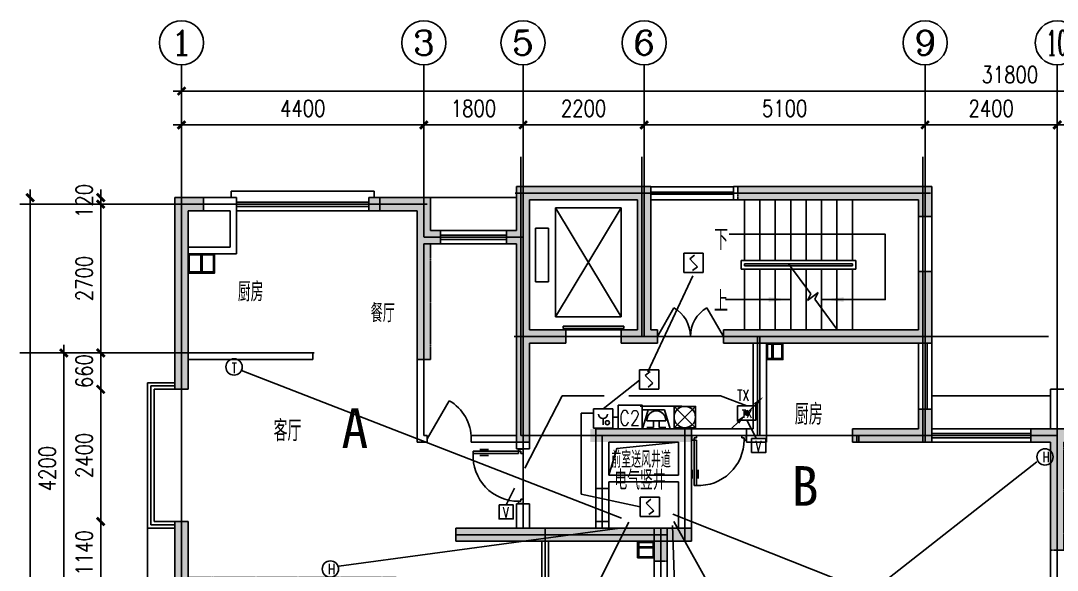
# Model space of a CAD drawing. Extents: x -170759 to 304867, y -311201 to 112352.
# Drawn here: x 200790 to 219610, y -61146 to -51168 of the extents above; entities that cross this region are included whole.
import ezdxf
from ezdxf.enums import TextEntityAlignment as Align

# ---------------------------------------------------------------- set-up
doc = ezdxf.new("R2010")
doc.units = 0
for name, pattern in [('ACAD_ISO04W100', [30.5, 24, -3, 0.5, -3]), ('DASH', [0.35, 0.25, -0.1]), ('DOTE', [2.42, 2, -0.2, 0.02, -0.2])]:
    doc.linetypes.add(name, pattern=pattern)
doc.layers.get('0').update_dxf_attribs({"linetype": 'CONTINUOUS'})
doc.layers.get('DEFPOINTS').update_dxf_attribs({"linetype": 'CONTINUOUS'})
for name, color, linetype in [('AXIS', 3, 'CONTINUOUS'), ('AXIS_TEXT', 7, 'CONTINUOUS'), ('BLOCK', 2, 'CONTINUOUS'), ('DOOR', 2, 'CONTINUOUS'), ('DOTE', 251, 'CONTINUOUS'), ('EQUIP', 3, 'CONTINUOUS'), ('LWIRE', 4, 'CONTINUOUS'), ('PUB_DIM1', 3, 'CONTINUOUS'), ('STAIR', 2, 'CONTINUOUS'), ('TC', 253, 'CONTINUOUS'), ('TEX', 7, 'CONTINUOUS'), ('TEXT', 6, 'CONTINUOUS'), ('WALL', 7, 'CONTINUOUS'), ('WINDOW', 151, 'CONTINUOUS'), ('WINDOW_TEXT', 7, 'CONTINUOUS'), ('WZ', 3, 'CONTINUOUS'), ('ZXX', 2, 'ACAD_ISO04W100'), ('导线', 1, 'CONTINUOUS'), ('标注', 7, 'CONTINUOUS'), ('消防', 1, 'CONTINUOUS')]:
    doc.layers.add(name, color=color, linetype=linetype)
doc.styles.add('-黑体', font='SIMHEI.TTF', dxfattribs={"width": 0.8})
doc.styles.add('COMPLEX', font='COMPLEX')
doc.styles.add('DIM_FONT', font='SIMPLEX.shx', dxfattribs={"width": 0.8})
doc.styles.add('HZFS', font='txt.shx', dxfattribs={"width": 0.8, "bigfont": 'msi_fsx.shx'})
doc.styles.add('HZS', font='txt', dxfattribs={"width": 0.7, "bigfont": 'HZS'})
doc.styles.add('HZTXT', font='txt.shx', dxfattribs={"width": 0.8, "bigfont": 'hztxt.shx'})
doc.styles.add('HZXXX', font='romans', dxfattribs={"width": 0.7, "bigfont": 'hzs'})
doc.styles.add('SIMPLEX', font='SIMPLEX.SHX')
doc.styles.add('XC93', font='hzst-e.shx', dxfattribs={"width": 0.75, "bigfont": 'xc93.shx'})
doc.dimstyles.new('AXIS', dxfattribs={"dimtxt": 300, "dimasz": 1, "dimexe": 250, "dimexo": 300, "dimgap": 150, "dimtad": 1, "dimdec": 0, "dimdsep": 46, "dimtxsty": 'DIM_FONT', "dimblk": '_DIMX', "dimblk1": '_DIMX', "dimblk2": '_DIMX', "dimcen": 2.5, "dimse1": 1, "dimse2": 1, "dimclrd": 3, "dimclre": 3, "dimclrt": 7, "dimadec": 0, "dimazin": 0, "dimtfac": 1, "dimtdec": 0, "dimtix": 1, "dimtmove": 2, "dimatfit": 3, "dimldrblk": '_DIMX', "dimfxl": 0, "dimtolj": 1, "dimtzin": 0, "dimarcsym": 0})

# ---------------------------------------------------------------- blocks, each defined once
blk = doc.blocks.new('_ARROW')
blk.add_solid([(0, 0), (-1, 0.1), (-1, -0.1)])
blk = doc.blocks.new('_DIMX')
blk.add_line((-150, 0), (150, 0))
at = {"const_width": 50}
blk.add_lwpolyline([(-70, -70), (70, 70)], dxfattribs=at)
blk = doc.blocks.new('*D298')
at = {"layer": 'AXIS', "color": 3, "lineweight": -2}
blk.add_line((200961, -54381), (200961, -69019), dxfattribs=at)
at = {"layer": 'DEFPOINTS', "color": 0}
for p in [(202692, -54380), (200961, -69020), (202676, -69020)]:
    blk.add_point(p, dxfattribs=at)
at = {"layer": 'AXIS', "color": 3, "lineweight": -2}
for p, rotation in [((200961, -54380), 90), ((200961, -69020), 270)]:
    blk.add_blockref('_DIMX', p, dxfattribs=dict(at, rotation=rotation))
at = {"layer": 'AXIS', "color": 7, "insert": (200606, -62493), "char_height": 300, "attachment_point": 5, "rotation": 90, "style": 'DIM_FONT'}
blk.add_mtext('\\A1;14640', dxfattribs=at)
blk = doc.blocks.new('*D299')
at = {"layer": 'AXIS', "color": 3, "lineweight": -2}
blk.add_line((202242, -57199), (202242, -54501), dxfattribs=at)
at = {"layer": 'DEFPOINTS', "color": 0}
for p in [(202242, -54500), (203138, -54500), (203138, -57200)]:
    blk.add_point(p, dxfattribs=at)
at = {"layer": 'AXIS', "color": 3, "lineweight": -2}
for p, rotation in [((202242, -54500), 90), ((202242, -57200), 270)]:
    blk.add_blockref('_DIMX', p, dxfattribs=dict(at, rotation=rotation))
at = {"layer": 'AXIS', "color": 7, "insert": (201942, -55850), "char_height": 300, "attachment_point": 5, "rotation": 90, "style": 'DIM_FONT'}
blk.add_mtext('\\A1;2700', dxfattribs=at)
blk = doc.blocks.new('*D276')
at = {"layer": 'AXIS', "color": 3, "lineweight": -2}
blk.add_line((202242, -60259), (202242, -57861), dxfattribs=at)
at = {"layer": 'DEFPOINTS', "color": 0}
for p in [(202242, -57860), (203590, -57860), (203590, -60260)]:
    blk.add_point(p, dxfattribs=at)
at = {"layer": 'AXIS', "color": 3, "lineweight": -2}
for p, rotation in [((202242, -57860), 90), ((202242, -60260), 270)]:
    blk.add_blockref('_DIMX', p, dxfattribs=dict(at, rotation=rotation))
at = {"layer": 'AXIS', "color": 7, "insert": (201942, -59060), "char_height": 300, "attachment_point": 5, "rotation": 90, "style": 'DIM_FONT'}
blk.add_mtext('\\A1;2400', dxfattribs=at)
blk = doc.blocks.new('*D277')
at = {"layer": 'AXIS', "color": 3, "lineweight": -2}
blk.add_line((201572, -57201), (201572, -61399), dxfattribs=at)
at = {"layer": 'DEFPOINTS', "color": 0}
for p in [(203438, -57200), (201572, -61400), (203438, -61400)]:
    blk.add_point(p, dxfattribs=at)
at = {"layer": 'AXIS', "color": 3, "lineweight": -2}
for p, rotation in [((201572, -57200), 90), ((201572, -61400), 270)]:
    blk.add_blockref('_DIMX', p, dxfattribs=dict(at, rotation=rotation))
at = {"layer": 'AXIS', "color": 7, "insert": (201272, -59300), "char_height": 300, "attachment_point": 5, "rotation": 90, "style": 'DIM_FONT'}
blk.add_mtext('\\A1;4200', dxfattribs=at)
blk = doc.blocks.new('*D278')
at = {"layer": 'AXIS', "color": 3, "lineweight": -2}
blk.add_line((202242, -61399), (202242, -60261), dxfattribs=at)
at = {"layer": 'DEFPOINTS', "color": 0}
for p in [(202242, -60260), (203590, -60260), (202942, -61400)]:
    blk.add_point(p, dxfattribs=at)
at = {"layer": 'AXIS', "color": 3, "lineweight": -2}
for p, rotation in [((202242, -60260), 90), ((202242, -61400), 270)]:
    blk.add_blockref('_DIMX', p, dxfattribs=dict(at, rotation=rotation))
at = {"layer": 'AXIS', "color": 7, "insert": (201942, -60830), "char_height": 300, "attachment_point": 5, "rotation": 90, "style": 'DIM_FONT'}
blk.add_mtext('\\A1;1140', dxfattribs=at)
blk = doc.blocks.new('*D279')
at = {"layer": 'AXIS', "color": 3, "lineweight": -2}
for p, q in [((202242, -57199), (202242, -57198)), ((202242, -57860), (202242, -57200)), ((202242, -57861), (202242, -57862))]:
    blk.add_line(p, q, dxfattribs=at)
at = {"layer": 'DEFPOINTS', "color": 0}
for p in [(202242, -57200), (203138, -57200), (203590, -57860)]:
    blk.add_point(p, dxfattribs=at)
at = {"layer": 'AXIS', "color": 3, "lineweight": -2}
for p, rotation in [((202242, -57200), 270), ((202242, -57860), 90)]:
    blk.add_blockref('_DIMX', p, dxfattribs=dict(at, rotation=rotation))
at = {"layer": 'AXIS', "color": 7, "insert": (201942, -57530), "char_height": 300, "attachment_point": 5, "rotation": 90, "style": 'DIM_FONT'}
blk.add_mtext('\\A1;660', dxfattribs=at)
blk = doc.blocks.new('_WRLD20')
for p, q in [((0.104, 0.104), (0.104, 0.104)), ((-0.585, -0.585), (-1.169, -1.169)), ((-0.104, -0.104), (-0.104, -0.104))]:
    blk.add_line(p, q)
at = {"const_width": 0.208}
blk.add_lwpolyline([(-0.104, 0, 1), (0.104, 0, 1)], format="xyb", close=True, dxfattribs=at)
blk.add_solid([(-0.778, -0.566), (-0.566, -0.778), (-0.106, -0.106)])
at = {"width": 0.8, "flags": 9}
blk.add_attdef('A', (0, 0), '', height=0.00002, dxfattribs=at)
blk = doc.blocks.new('M_A23MCU')
for p, q in [((-0.489, 0.782), (-0.489, 0.624)), ((-0.454, 0.081), (-0.454, 0.905)), ((-0.454, 0.905), (-0.413, 0.905)), ((-0.413, 0.905), (-0.413, 0.081)), ((-0.378, 0.782), (-0.378, 0.624)), ((-0.495, -0.002), (-0.495, 0.081)), ((-0.495, 0.081), (-0.454, 0.081)), ((-0.413, 0.081), (-0.454, 0.081)), ((-0.454, 0.081), (-0.454, 0.039)), ((-0.454, 0.039), (-0.413, 0.039)), ((-0.413, 0.039), (-0.413, -0.002)), ((0.412, 0.039), (0.412, -0.002)), ((0.453, 0.039), (0.412, 0.039)), ((0.453, 0.081), (0.453, 0.039)), ((0.494, 0.081), (0.453, 0.081)), ((0.494, -0.002), (0.494, 0.081)), ((-0.413, -0.002), (-0.495, -0.002)), ((-0.495, -0.002), (-0.495, -0.002)), ((0.412, -0.002), (0.494, -0.002)), ((0.494, -0.002), (0.494, -0.002))]:
    blk.add_line(p, q)
blk.add_arc((-0.372, 0.082), 0.825, 359.9283, 92.866)
blk = doc.blocks.new('A$C2FB46688')
at = {"layer": '导线'}
blk.add_circle((148, 148), 148, dxfattribs=at)
at = {"layer": '导线', "color": 1, "style": 'HZS', "width": 0.7}
blk.add_text('H', height=190, dxfattribs=at).set_placement((105, 52))
blk = doc.blocks.new('A$C07EF0684')
at = {"layer": '导线'}
blk.add_lwpolyline([(0, 252), (259, 252), (259, 0), (0, 0)], close=True, dxfattribs=at)
at = {"layer": '导线', "color": 1, "style": 'HZS', "width": 0.7}
blk.add_text('V', height=190, dxfattribs=at).set_placement((69, 20))
blk = doc.blocks.new('_LINKPT1')
blk.add_line((0, 0), (0, 0))
blk = doc.blocks.new('M_I14YDH')
for p, q in [((0.5, 0.5), (-0.5, 0.5)), ((-0.5, 0.5), (-0.5, -0.5)), ((-0.2, 0.2), (0.05, 0.4)), ((0, 0), (-0.2, 0.2)), ((0, 0), (0.2, -0.2)), ((0.5, -0.5), (0.5, 0.5)), ((-0.5, -0.5), (0.5, -0.5)), ((0.2, -0.2), (-0.05, -0.4))]:
    blk.add_line(p, q)
for p in [(-0.5, 0), (0, 0.5), (0.5, 0), (0, -0.5)]:
    blk.add_blockref('_LINKPT1', p)
at = {"width": 0.8, "flags": 9}
blk.add_attdef('A', (0, 0), '', height=0.00002, dxfattribs=at)
blk = doc.blocks.new('_DBLK')
blk.add_line((-0.5, 0), (0, -0.866))
blk.add_arc((-0.5, 0), 1, 300, 0)
at = {"layer": 'WINDOW_TEXT', "style": 'SIMPLEX', "flags": 9}
blk.add_attdef('A', text='', height=1, dxfattribs=at).set_placement((0, 1.5), align=Align.MIDDLE)
blk = doc.blocks.new('_DBLK1')
for p, q in [((-0.5, 0), (-0.25, -0.433)), ((0.5, 0), (0.25, -0.433))]:
    blk.add_line(p, q)
for centre, start, end in [((-0.5, 0), 300, 0), ((0.5, 0), 180, 240)]:
    blk.add_arc(centre, 0.5, start, end)
at = {"layer": 'WINDOW_TEXT', "style": 'SIMPLEX', "flags": 9}
blk.add_attdef('A', text='', height=1, dxfattribs=at).set_placement((0, 1.5), align=Align.MIDDLE)
blk = doc.blocks.new('M_I19KMP')
for p, q in [((-0.3, 0.7), (-0.5, 0)), ((0.3, 0.7), (-0.3, 0.7)), ((0.5, 0), (0.3, 0.7)), ((-0.5, 0), (0.5, 0)), ((-0.35, 0.3), (0.35, 0.3)), ((-0.1, 0.05), (-0.35, 0.05)), ((-0.1, 0.3), (-0.1, 0.05)), ((0.1, 0.3), (0.1, 0.05)), ((0.1, 0.05), (0.35, 0.05))]:
    blk.add_line(p, q)
blk.add_arc((0, 0.302), 0.35, 359.6973, 180.3027)
for p in [(0, 0.7), (-0.4, 0.35), (0, 0), (0.4, 0.35)]:
    blk.add_blockref('_LINKPT1', p)
at = {"width": 0.8, "flags": 9}
blk.add_attdef('A', (0, 0), '', height=0.00002, dxfattribs=at)
blk = doc.blocks.new('_X0AQQ')
for p, q in [((0.5, 0.5), (-0.5, 0.5)), ((-0.5, 0.5), (-0.5, -0.5)), ((0, 0), (0, -0.324)), ((0.5, -0.5), (0.5, 0.5)), ((-0.5, -0.5), (0.5, -0.5))]:
    blk.add_line(p, q)
blk.add_circle((0.223, -0.215), 0.104)
blk.add_arc((0, 0.234), 0.234, 180, 0)
at = {"xscale": 0.002, "yscale": 0.002, "zscale": 0.002}
for p in [(-0.5, 0), (0, 0.5), (0.5, 0), (0, -0.5)]:
    blk.add_blockref('_LINKPT1', p, dxfattribs=at)
at = {"style": 'XC93', "width": 0.75, "flags": 9}
blk.add_attdef('A', (0, 0), '', height=0.00002, dxfattribs=at)
blk = doc.blocks.new('_WBLK')
for p, q in [((-0.5, 0.5), (0.5, 0.5)), ((0.5, 0.167), (-0.5, 0.167)), ((0.5, -0.167), (-0.5, -0.167)), ((-0.5, -0.5), (0.5, -0.5))]:
    blk.add_line(p, q)
at = {"layer": 'WINDOW_TEXT', "style": 'SIMPLEX', "flags": 9}
blk.add_attdef('A', text='', height=1, dxfattribs=at).set_placement((0, 1.5), align=Align.MIDDLE)
blk = doc.blocks.new('_WRLD1')
for p, q in [((0.687, 0.687), (0.104, 0.104)), ((0.104, 0.104), (0.104, 0.104)), ((-0.104, -0.104), (-0.104, -0.104))]:
    blk.add_line(p, q)
at = {"const_width": 0.208}
blk.add_lwpolyline([(-0.104, 0, 1), (0.104, 0, 1)], format="xyb", close=True, dxfattribs=at)
blk.add_solid([(0.495, 0.707), (0.707, 0.495), (1.167, 1.167)])
at = {"width": 0.8, "flags": 9}
blk.add_attdef('A', (0, 0), '', height=0.00002, dxfattribs=at)
blk = doc.blocks.new('_AXISO')
blk.add_circle((0, 0), 0.5)
at = {"layer": 'AXIS_TEXT', "style": 'COMPLEX', "width": 1.041667}
blk.add_attdef('A', text='', height=0.56, dxfattribs=at).set_placement((-0.25, -0.28), (0.25, -0.28), align=Align.FIT)
blk = doc.blocks.new('*D228')
at = {"layer": 'AXIS', "color": 3, "lineweight": -2}
for p, q in [((202242, -54379), (202242, -54378)), ((202242, -54500), (202242, -54380)), ((202242, -54501), (202242, -54502))]:
    blk.add_line(p, q, dxfattribs=at)
at = {"layer": 'DEFPOINTS', "color": 0}
for p in [(202242, -54380), (203590, -54380), (203138, -54500)]:
    blk.add_point(p, dxfattribs=at)
at = {"layer": 'AXIS', "color": 3, "lineweight": -2}
for p, rotation in [((202242, -54380), 270), ((202242, -54500), 90)]:
    blk.add_blockref('_DIMX', p, dxfattribs=dict(at, rotation=rotation))
at = {"layer": 'AXIS', "color": 7, "insert": (201942, -54440), "char_height": 300, "attachment_point": 5, "rotation": 90, "style": 'DIM_FONT'}
blk.add_mtext('\\A1;120', dxfattribs=at)

msp = doc.modelspace()

# ---------------------------------------------------------------- hatches: boundary and pattern name
at = {"layer": 'ZXX'}
for points in [[(209790.08707, -58819.79793), (209790.08707, -55219.79793), (209610.08707, -55219.79793), (209610.08707, -54979.79793), (209790.08707, -54979.79793), (209790.08707, -54179.79793), (212230.08707, -54179.79793), (212230.08707, -56779.79793), (212350.08707, -56779.79793), (212350.08707, -57019.79793), (211690.08707, -57019.79793), (211690.08707, -56779.79793), (211990.08707, -56779.79793), (211990.08707, -54419.79793), (210030.08707, -54419.79793), (210030.08707, -56779.79793), (210690.08707, -56779.79793), (210690.08707, -57019.79793), (210030.08707, -57019.79793), (210030.08707, -58819.79793)], [(203590.08707, -57859.79793), (203830.08707, -57859.79793), (203830.08707, -54619.79793), (204110.08707, -54619.79773), (204110.08707, -54379.79793), (203590.08707, -54379.79793)], [(203590.08707, -63499.79793), (203590.08707, -60259.79793), (203830.08707, -60259.79793), (203830.08707, -61279.79793), (207610.08707, -61279.79793), (207610.08707, -61519.79793), (203830.08707, -61519.79793), (203830.08707, -63499.79793)], [(208690.08707, -60619.79793), (208690.08707, -60379.79793), (212970.08707, -60379.79793), (212970.08707, -60619.79793), (212530.08707, -60619.79793), (212530.08707, -60979.79793), (212290.08707, -60979.79793), (212290.08707, -60619.79793)]]:
    msp.add_hatch(color=256, dxfattribs=at).paths.add_polyline_path(points)
h = msp.add_hatch(color=256, dxfattribs=at)
h.paths.add_polyline_path([(217210.08707, -54179.79793), (213810.08707, -54179.79793), (213810.08707, -54299.79793), (217210.08707, -54299.79793)])
h.paths.add_polyline_path([(217210.08707, -54299.79793), (213810.08707, -54299.79793), (213810.08707, -54419.79793), (217090.08707, -54419.79793), (217090.08707, -54719.79793), (217210.08707, -54719.79793)])
h.paths.add_polyline_path([(217330.08707, -54179.79793), (217210.08707, -54179.79793), (217210.08707, -54719.79793), (217330.08707, -54719.79793)])
h = msp.add_hatch(color=256, dxfattribs=at)
h.paths.add_polyline_path([(208110.08707, -54379.79793), (207110.08707, -54379.79793), (207110.08707, -54499.79793), (208110.08707, -54499.79793)])
h.paths.add_polyline_path([(208110.08707, -54499.79793), (207110.08707, -54499.79793), (207110.08707, -54619.79793), (207990.08707, -54619.79793), (207990.08707, -57319.79793), (208230.08707, -57319.79793), (208230.08707, -55219.79793), (208410.08707, -55219.79793), (208410.08707, -55099.79793), (208110.08707, -55099.79793)])
h.paths.add_polyline_path([(208230.08707, -54379.79793), (208110.08707, -54379.79793), (208110.08707, -55099.79793), (208410.08707, -55099.79793), (208410.08707, -54979.79793), (208230.08707, -54979.79793)])
h = msp.add_hatch(color=256, dxfattribs=at)
h.paths.add_polyline_path([(213550.08707, -56779.79793), (213550.08707, -56899.79793), (217210.08707, -56899.79793), (217210.08707, -55719.79793), (217090.08707, -55719.79793), (217090.08707, -56779.79793)])
h.paths.add_polyline_path([(214210.08707, -57019.79793), (214210.08707, -56899.79793), (213550.08707, -56899.79793), (213550.08707, -57019.79793)])
h.paths.add_polyline_path([(214210.08707, -56899.79793), (214210.08707, -57019.79793), (217210.08707, -57019.79793), (217210.08707, -56899.79793)])
h.paths.add_polyline_path([(217330.08707, -55719.79793), (217210.08707, -55719.79793), (217210.08707, -56899.79793), (217330.08707, -56899.79793)])
h.paths.add_polyline_path([(217330.08707, -57019.79793), (217330.08707, -56899.79793), (217210.08707, -56899.79793), (217210.08707, -57019.79793)])
h = msp.add_hatch(color=256, dxfattribs=at)
h.paths.add_polyline_path([(217330.08707, -58219.79793), (217210.08707, -58219.79793), (217210.08707, -58699.79793), (217330.08707, -58699.79793)])
h.paths.add_polyline_path([(217210.08707, -58219.79793), (217090.08707, -58219.79793), (217090.08707, -58579.79793), (215890.08707, -58579.79793), (215890.08707, -58699.79793), (217210.08707, -58699.79793)])
h.paths.add_polyline_path([(217210.08707, -58699.79793), (215890.08707, -58699.79793), (215890.08707, -58819.79794), (217210.08707, -58819.79793)])
h.paths.add_polyline_path([(217330.08707, -58699.79793), (217210.08707, -58699.79793), (217210.08707, -58819.79793), (217330.08707, -58819.79793)])
h = msp.add_hatch(color=256, dxfattribs=at)
h.paths.add_polyline_path([(212970.08707, -58699.79793), (212970.08707, -58579.79793), (211130.08707, -58579.79793), (211130.08707, -58699.79793)])
h.paths.add_polyline_path([(211130.08707, -58699.79793), (211130.08707, -58819.79793), (212970.08707, -58819.79793), (212970.08707, -58699.79793)])
h = msp.add_hatch(color=256, dxfattribs=at)
h.paths.add_polyline_path([(219130.08707, -58579.79793), (219130.08707, -58699.79793), (219610.08707, -58699.79793), (220090.08707, -58699.79793), (220090.08707, -58579.79793)])
h.paths.add_polyline_path([(219130.08707, -58699.79793), (219130.08707, -58819.79793), (219490.08707, -58819.79793), (219490.08707, -60779.79793), (219730.08707, -60779.79793), (219730.08707, -58819.79793), (220090.08707, -58819.79793), (220090.08707, -58699.79793), (219610.08707, -58699.79793)])

# ---------------------------------------------------------------- linework, layer by layer
at = {"color": 2}
for p, q in [((204061.59346, -55729.79773), (204061.59346, -55419.79752)), ((204081.59346, -55729.79773), (204081.59346, -55419.79752)), ((214430.08707, -57299.79793), (214430.08707, -57039.79793)), ((214430.08707, -57299.79793), (214430.08707, -57039.79793)), ((214450.08707, -57299.79793), (214450.08707, -57039.79793)), ((214450.08707, -57299.79793), (214450.08707, -57039.79793)), ((212270.08707, -60719.79793), (212010.08707, -60719.79793)), ((212270.08707, -60739.79793), (212010.08707, -60739.79793))]:
    msp.add_line(p, q, dxfattribs=at)
for points in [[(204310.08681, -55399.79752), (203830.08681, -55399.79752), (203830.08681, -55749.79773), (204310.08681, -55749.79773)], [(204290.08681, -55419.79752), (203850.08681, -55419.79752), (203850.08681, -55729.79773), (204290.08681, -55729.79773)], [(214630.08707, -57019.79793), (214330.08707, -57019.79793), (214330.08707, -57319.79793), (214630.08707, -57319.79793)], [(214610.08707, -57039.79793), (214350.08707, -57039.79793), (214350.08707, -57299.79793), (214610.08707, -57299.79793)], [(211990.08707, -60919.79793), (211990.08707, -60619.79793), (212290.08707, -60619.79793), (212290.08707, -60919.79793)], [(212010.08707, -60899.79793), (212010.08707, -60639.79793), (212270.08707, -60639.79793), (212270.08707, -60899.79793)]]:
    msp.add_lwpolyline(points, close=True, dxfattribs=at)
at = {"layer": 'AXIS'}
for p, q in [((203710.08707, -51968.27566), (203710.08707, -52058.71493)), ((208110.08707, -51968.27566), (208110.08707, -52058.71493)), ((209910.08707, -51968.27566), (209910.08707, -52058.71493)), ((212110.08707, -51968.27566), (212110.08707, -52058.71493)), ((217210.08707, -51968.27566), (217210.08707, -52058.71493)), ((219610.08707, -51968.27566), (219610.08707, -52058.71493)), ((200771.5763, -54499.79793), (201135.37028, -54499.79793)), ((210690.08707, -56779.79793), (210690.08707, -57019.79793)), ((200771.5763, -57199.79793), (201135.37028, -57199.79793))]:
    msp.add_line(p, q, dxfattribs=at)
msp.add_lwpolyline([(212730.08707, -58819.79793), (211615.51388, -58931.855), (211470.08707, -59419.79793)], dxfattribs=at)
at = {"layer": 'BLOCK'}
msp.add_lwpolyline([(211639.21163, -58147.79784), (212071.21163, -58147.79784), (212071.21163, -58579.79784), (211639.21163, -58579.79784)], close=True, dxfattribs=at)
at = {"layer": 'DOOR'}
for p, q in [((208230.08707, -54379.79793), (209790.08707, -54379.79793)), ((219490.08707, -57979.79793), (217330.08707, -57979.79793)), ((203090.08707, -61279.79793), (203090.08707, -60379.79793))]:
    msp.add_line(p, q, dxfattribs=at)
at = {"layer": 'DOTE', "linetype": 'DOTE', "ltscale": 0.5}
for p, q in [((203710.08707, -52058.71493), (203710.08707, -66999.79793)), ((208110.08707, -55099.79793), (208110.08707, -52058.71493)), ((209910.08707, -60379.79793), (209910.08707, -52058.71493)), ((212110.08707, -56899.79793), (212110.08707, -52058.71493)), ((217210.08707, -52058.71493), (217210.08707, -58819.79793)), ((219610.08707, -52058.71493), (219610.08707, -69665.72851)), ((209770.08707, -54299.79793), (217268.08707, -54299.79793)), ((209770.08707, -54299.79793), (217268.08707, -54299.79793)), ((209810.08707, -54299.79793), (217308.08707, -54299.79793)), ((200809.17116, -54499.79793), (208170.08707, -54499.79793)), ((203710.08707, -54499.79793), (208170.08707, -54499.79793)), ((208110.08707, -55099.79793), (209910.08707, -55099.79793)), ((209870.08707, -56899.79793), (219450.08707, -56899.79793)), ((209870.08707, -56899.79793), (219450.08707, -56899.79793)), ((209910.08707, -56899.79793), (217210.08707, -56899.79793)), ((214170.08707, -58699.79793), (214170.08707, -56899.79793)), ((214170.08707, -58699.79793), (214170.08707, -56899.79793)), ((214210.08707, -58699.79793), (214210.08707, -56899.79793)), ((200809.17116, -57199.79793), (206115.26957, -57199.79793)), ((203710.08707, -57199.79793), (206115.26957, -57199.79793)), ((209870.08707, -58699.79793), (219570.08707, -58699.79793)), ((209870.08707, -58699.79793), (219570.08707, -58699.79793)), ((209910.08707, -58699.79793), (219610.08707, -58699.79793)), ((211350.08707, -60379.79793), (211350.08707, -58699.79793)), ((212850.08707, -58579.79793), (212850.08707, -60619.79793)), ((215970.08707, -58699.79793), (215970.08707, -58819.79793)), ((215970.08707, -58699.79793), (215970.08707, -58819.79793)), ((216010.08707, -58699.79793), (216010.08707, -58819.79793)), ((210310.08707, -60379.79793), (210310.08707, -63019.79793)), ((212410.08707, -60379.79793), (212410.08707, -71920.40864)), ((212410.08707, -60379.79793), (212410.08707, -71920.40864)), ((208690.08707, -60499.79793), (212530.08707, -60499.79793))]:
    msp.add_line(p, q, dxfattribs=at)
at = {"layer": 'DOTE', "color": 251, "linetype": 'DOTE', "ltscale": 0.5}
for p, q in [((209870.08707, -58699.79793), (209870.08707, -53640.71413)), ((212070.08707, -56899.79793), (212070.08707, -53640.59875)), ((217170.08707, -53640.62507), (217170.08707, -58819.79793)), ((209750.08707, -56899.79793), (217290.08707, -56899.79793)), ((209870.08707, -56899.79793), (216862.58212, -56899.79793)), ((209870.08707, -58699.79793), (219570.08707, -58699.79793)), ((209870.08707, -58699.79793), (219570.08707, -58699.79793)), ((209870.08707, -58699.79793), (219570.08707, -58699.79793)), ((215970.08707, -58699.79793), (215970.08707, -58819.79793))]:
    msp.add_line(p, q, dxfattribs=at)
at = {"layer": 'EQUIP'}
for p, q in [((213041.98353, -58558.19795), (212653.18353, -58169.39795)), ((213041.98353, -58169.39795), (212653.18353, -58558.19795))]:
    msp.add_line(p, q, dxfattribs=at)
for points in [[(212653.18353, -58169.39795), (213041.98353, -58169.39795), (213041.98353, -58558.19795), (212653.18353, -58558.19795)], [(213805.05691, -58158.83817), (214139.49444, -58158.83817), (214139.49444, -58419.04829), (213805.05691, -58419.04829)]]:
    msp.add_lwpolyline(points, close=True, dxfattribs=at)
msp.add_circle((212847.58353, -58363.79795), 194.4, dxfattribs=at)
at = {"layer": 'PUB_DIM1'}
for points in [[(215330.03995, -56229.79793), (216486.88424, -56229.79793), (216486.88424, -55043.69608), (213653.2414, -55043.69608)], [(214770.03995, -56229.79793), (213586.30843, -56229.79793)]]:
    msp.add_lwpolyline(points, dxfattribs=at)
at = {"layer": 'STAIR'}
for p, q in [((210500.80869, -54562.9921), (211690.08707, -56543.79793)), ((211690.08707, -54562.9921), (210500.80869, -56543.79793)), ((210500.80869, -54562.9921), (210500.80869, -56543.79793)), ((211690.08707, -54562.9921), (210500.80869, -54562.9921)), ((211690.08707, -56543.79793), (211690.08707, -54562.9921)), ((213930.03995, -54419.79793), (213930.03995, -55519.79793)), ((215890.03995, -54419.79793), (213930.03995, -54419.79793)), ((214210.03995, -54419.79793), (214210.03995, -55519.79793)), ((214490.03995, -54419.79793), (214490.03995, -55519.79793)), ((214770.03995, -54419.79793), (214770.03995, -55519.79793)), ((215050.03995, -54419.79793), (215050.03995, -55519.79793)), ((215330.03995, -54419.79793), (215330.03995, -55519.79793)), ((215610.03995, -54419.79793), (215610.03995, -55519.79793)), ((215890.03995, -54419.79793), (215890.03995, -55519.79793)), ((210373.68482, -54931.52807, 0), (210137.68482, -54931.52807, 0)), ((210137.68482, -54931.52807, 0), (210137.68482, -55911.52807, 0)), ((210373.68482, -55911.52807, 0), (210373.68482, -54931.52807, 0)), ((215950.03995, -55519.79793), (213870.03995, -55519.79793)), ((213870.03995, -55519.79793), (213870.03995, -55679.79793)), ((213870.03995, -55679.79793), (215950.03995, -55679.79793)), ((213930.03995, -55579.79793), (213930.03995, -55619.79793)), ((215890.03995, -55579.79793), (213930.03995, -55579.79793)), ((213930.03995, -55619.79793), (215890.03995, -55619.79793)), ((213930.03995, -56779.79793), (213930.03995, -55679.79793)), ((214210.03995, -56779.79793), (214210.03995, -55679.79793)), ((214490.03995, -56779.79793), (214490.03995, -55679.79793)), ((214731.66156, -55579.79793), (215135.18101, -56125.58736)), ((214770.03995, -56779.79793), (214770.03995, -55679.79793)), ((215050.03995, -56779.79793), (215050.03995, -55679.79793)), ((215330.03995, -56779.79793), (215330.03995, -55679.79793)), ((215610.03995, -56779.79793), (215610.03995, -55679.79793)), ((215890.03995, -55619.79793), (215890.03995, -55579.79793)), ((215890.03995, -56779.79793), (215890.03995, -55679.79793)), ((215950.03995, -55679.79793), (215950.03995, -55519.79793)), ((210137.68482, -55911.52807, 0), (210373.68482, -55911.52807, 0)), ((215074.35891, -56245.17277), (215267.34261, -56102.49379)), ((215135.18101, -56125.58736), (215074.35891, -56245.17277)), ((215267.34261, -56102.49379), (215206.5205, -56222.07921)), ((215206.5205, -56222.07921), (215610.03995, -56767.86863)), ((210500.80869, -56543.79793), (211690.08707, -56543.79793)), ((211737.71019, -56713.99077), (210639.68596, -56713.99077)), ((210639.68596, -56713.99077), (210639.68596, -56755.22263)), ((210639.68596, -56755.22263), (211737.71019, -56755.22263)), ((211690.08707, -56779.79793), (210690.08707, -56779.79793)), ((211737.71019, -56755.22263), (211737.71019, -56713.99077)), ((214230.03995, -56779.79793), (215890.03995, -56779.79793)), ((210690.08707, -57019.79793), (210690.08707, -57019.79793))]:
    msp.add_line(p, q, dxfattribs=at)
at = {"layer": 'TC'}
msp.add_line((212970.08707, -58579.79793), (213970.08707, -58579.79793), dxfattribs=at)
at = {"layer": 'WALL'}
for p, q in [((209790.08707, -54179.79793), (212230.08707, -54179.79793)), ((209790.08707, -54979.79793), (209790.08707, -54179.79793)), ((212230.08707, -56779.79793), (212230.08707, -54179.79793)), ((213730.08707, -54179.79793), (217330.08707, -54179.79793)), ((213730.08707, -54419.79793, 19600), (213730.08707, -54179.79793, 19600)), ((217330.08707, -54179.79793), (217330.08707, -54719.79793)), ((203590.08707, -54379.79793), (203590.08707, -57319.79793)), ((204110.08707, -54379.79793), (203590.08707, -54379.79793)), ((204110.08707, -54619.79793), (204110.08707, -54379.79793)), ((204110.08707, -54379.79793), (204710.08707, -54379.79793)), ((204710.08707, -54379.79793), (204710.08707, -54619.79773)), ((207110.08707, -54379.79793), (207110.08707, -54619.79793)), ((207310.08707, -54379.79793), (207110.08707, -54379.79793)), ((208230.08707, -54379.79793), (207310.08707, -54379.79793)), ((207310.08707, -54379.79793), (207310.08707, -54619.79793)), ((208230.08707, -54379.79793), (208230.08707, -54979.79793)), ((210030.08707, -56779.79793), (210030.08707, -54419.79793)), ((210030.08707, -54419.79793), (211990.08707, -54419.79793)), ((211990.08707, -56779.79793), (211990.08707, -54419.79793)), ((213730.08707, -54419.79793), (217090.08707, -54419.79793)), ((217090.08707, -54419.79793), (217090.08707, -54719.79793)), ((203830.08707, -54619.79793), (203830.08707, -57199.79793)), ((204110.08707, -54619.79793), (203830.08707, -54619.79793)), ((204110.08707, -54619.79773), (204590.08707, -54619.79793)), ((204590.08681, -55279.79793), (204590.08707, -54619.79793)), ((204710.08681, -55399.79793), (204710.08707, -54619.79793)), ((204710.08707, -54619.79793), (204710.08707, -54619.79773)), ((207306.4158, -54619.79793), (207110.08707, -54619.79793)), ((207990.08707, -54619.79793), (207310.08707, -54619.79793)), ((207990.08707, -54619.79793), (207990.08707, -55219.79793)), ((217090.08707, -54719.79793), (217330.08707, -54719.79793)), ((208230.08707, -54979.79793), (208410.08707, -54979.79793)), ((208230.08707, -54979.79793), (208230.08707, -54979.79793)), ((208410.08707, -54979.79793), (208410.08707, -55219.79793)), ((209610.08707, -54979.79793), (209610.08707, -55219.79793)), ((209610.08707, -54979.79793), (209790.08707, -54979.79793)), ((204590.08681, -55279.79793), (203830.08681, -55279.79773)), ((204110.08681, -55279.79773), (204590.08681, -55279.79793)), ((207990.08707, -55219.79793), (207990.08707, -58819.79793)), ((208110.08707, -55219.79793), (208110.08707, -58699.79793)), ((208110.08707, -55219.79793), (208410.08707, -55219.79793)), ((209610.08707, -55219.79793), (209790.08707, -55219.79793)), ((209790.08707, -58699.79793), (209790.08707, -55219.79793)), ((204710.08681, -55399.79793), (203830.08681, -55399.79773)), ((217090.08707, -55719.79793), (217090.08707, -56779.79793)), ((217090.08707, -55719.79793), (217330.08707, -55719.79793)), ((217330.08707, -55719.79793), (217330.08707, -57019.79793)), ((210690.08707, -56779.79793), (210030.08707, -56779.79793)), ((210690.08707, -57019.79793), (210690.08707, -56779.79793)), ((211990.08707, -56779.79793), (211690.08707, -56779.79793)), ((211690.08707, -57019.79793), (211690.08707, -56779.79793)), ((212230.08707, -56779.79793), (212350.08707, -56779.79793)), ((212350.08707, -56779.79793), (212350.08707, -57019.79793)), ((213550.08707, -56779.79793), (217090.08707, -56779.79793)), ((213550.08707, -56779.79793), (213550.08707, -57019.79793)), ((210030.08707, -58579.79793), (210030.08707, -57019.79793)), ((210690.08707, -57019.79793), (210030.08707, -57019.79793)), ((212350.08707, -57019.79793), (211690.08707, -57019.79793)), ((213550.08707, -57019.79793), (213680.08707, -57019.79793)), ((213740.08707, -57019.79793), (214090.08707, -57019.79793)), ((214090.08707, -58579.79793), (214090.08707, -57019.79793)), ((214330.08707, -58819.79793), (214330.08707, -57019.79793)), ((214330.08707, -57019.79793), (217090.08707, -57019.79793)), ((217090.08707, -57019.79793), (217330.08707, -57019.79793)), ((217090.08707, -57019.79793), (217090.08707, -57019.79793)), ((206092.36018, -57199.79793), (203830.08707, -57199.79793)), ((206092.36018, -57199.79793), (206092.36018, -57319.79793)), ((203590.08707, -57319.79793), (203590.08707, -57859.79793)), ((206092.36018, -57319.79793), (203830.08707, -57319.79793)), ((203830.08707, -57319.79793), (203830.08707, -57859.79793)), ((203590.08707, -57859.79793), (203830.08707, -57859.79793)), ((219490.08707, -57859.79793), (219730.08707, -57859.79793)), ((219730.08707, -57859.79793), (219490.08707, -57859.79793)), ((219490.08707, -57859.79793), (219490.08707, -58579.79793)), ((217090.08707, -58219.79793), (217330.08707, -58219.79793)), ((217090.08707, -58219.79793), (217090.08707, -58579.79793)), ((217330.08707, -58219.79793), (217330.08707, -58579.79793)), ((208170.08707, -58699.79793), (208110.08707, -58699.79793)), ((208170.08707, -58699.79793), (208170.08707, -58819.79793)), ((208970.08707, -58699.79793), (208970.08707, -58819.79793)), ((209790.08707, -58699.79793), (208970.08707, -58699.79793)), ((210030.08707, -58819.79793), (210030.08707, -58579.79793)), ((210030.08707, -58819.79793), (210030.08707, -58579.79793)), ((211230.08707, -58579.79793), (211230.08707, -59659.79793)), ((212970.08707, -58579.79793), (211230.08707, -58579.79793)), ((212970.08707, -58579.79793), (212970.08707, -60619.79793)), ((213970.08707, -58819.79793), (213970.08707, -58579.79793)), ((214090.08707, -58579.79793), (213970.08707, -58579.79793)), ((214080.08707, -58579.79793), (213970.08707, -58579.79793)), ((215890.08707, -58579.79793), (215890.08707, -58819.79793)), ((215890.08707, -58579.79793), (217090.08707, -58579.79793)), ((217330.08707, -58579.79793), (217330.08707, -58819.79793)), ((217330.08707, -58579.79793), (217330.08707, -58819.79793)), ((219130.08707, -58579.79793), (219130.08707, -58819.79793)), ((219130.08707, -58579.79793), (219490.08707, -58579.79793)), ((208170.08707, -58819.79793), (207990.08707, -58819.79793)), ((209790.08707, -58819.79793), (208970.08707, -58819.79793)), ((209790.08707, -58819.79793), (209790.08707, -58939.79793)), ((210030.08707, -58819.79793), (209790.08707, -58819.79793)), ((210030.08707, -58819.79793), (210030.08707, -58939.79793)), ((211470.08707, -58819.79793), (211470.08707, -59419.79793)), ((212730.08707, -58819.79793), (211470.08707, -58819.79793)), ((212730.08707, -58819.79793), (212730.08707, -59419.79793)), ((212730.08707, -58819.79793), (212730.08707, -59419.79793)), ((212970.08707, -58819.79793), (212970.08707, -60619.79793)), ((214330.08707, -58819.79793), (213970.08707, -58819.79793)), ((215890.08707, -58819.79793), (217330.08707, -58819.79793)), ((219130.08707, -58819.79793), (219490.08707, -58819.79793)), ((219490.08707, -58819.79793), (219490.08707, -62779.79793)), ((209790.08707, -58939.79793), (210030.08707, -58939.79793)), ((212730.08707, -59419.79793), (211470.08707, -59419.79793)), ((211470.08707, -59539.79793), (211470.08707, -59659.79793)), ((212730.08707, -59539.79793), (211470.08707, -59539.79793)), ((212730.08707, -59539.79793), (212730.08707, -60379.79793)), ((212730.08707, -59539.79793), (212730.08707, -60379.79793)), ((211470.08707, -59659.79793), (211230.08707, -59659.79793)), ((209790.08707, -59939.79793), (210030.08707, -59939.79793)), ((209790.08707, -59939.79793), (209790.08707, -60379.79793)), ((210030.08707, -59939.79793), (210030.08707, -60379.79793)), ((203590.08707, -60259.79793), (203830.08707, -60259.79793)), ((203590.08707, -60259.79793), (203590.08707, -61490.10779)), ((203830.08707, -60259.79793), (203830.08707, -61279.79793)), ((211890.08707, -60379.79793), (208690.08707, -60379.79793)), ((208690.08707, -60379.79793), (208690.08707, -60619.79793)), ((211470.08707, -60259.79793), (211230.08707, -60259.79793)), ((211230.08707, -60259.79793), (211230.08707, -60379.79793)), ((211470.08707, -60259.79793), (211470.08707, -60379.79793)), ((212530.08707, -60379.79793), (211470.08707, -60379.79793)), ((212730.08707, -60379.79793), (211670.08707, -60379.79793)), ((212730.08707, -60379.79793), (212010.08707, -60379.79793)), ((212290.08707, -61032.55291), (212290.08707, -60379.79793)), ((212290.08707, -61032.55291), (212290.08707, -60379.79793)), ((212530.08707, -60379.79793), (212530.08707, -62779.79793)), ((210250.08707, -60619.79793), (208690.08707, -60619.79793)), ((210250.08707, -60619.79793), (210250.08707, -62779.79793)), ((210370.08707, -60619.79793), (210370.08707, -62779.79793)), ((210370.08707, -60619.79793), (212290.08707, -60619.79793)), ((212970.08707, -60619.79793), (211670.08707, -60619.79793)), ((212970.08707, -60619.79793), (211670.08707, -60619.79793)), ((212290.08707, -60619.79793), (212290.08707, -62779.79793))]:
    msp.add_line(p, q, dxfattribs=at)
at = {"layer": 'WALL', "color": 2, "linetype": 'DASH'}
for p, q in [((217090.08707, -54719.79793), (217090.08707, -55719.79793)), ((217330.08707, -54719.79793), (217330.08707, -55719.79793))]:
    msp.add_line(p, q, dxfattribs=at)
at = {"layer": 'WALL', "color": 8}
for p, q in [((211230.08707, -59659.79793), (211230.08707, -60259.79793)), ((211470.08707, -60259.79793), (211470.08707, -59659.79793))]:
    msp.add_line(p, q, dxfattribs=at)
at = {"layer": 'WINDOW'}
for p, q in [((212230.08707, -54183.81594), (213730.08707, -54183.81594)), ((204610.08707, -54379.79793), (204610.08707, -54259.79793)), ((204610.08707, -54259.79793), (207210.08707, -54259.79793)), ((207210.08707, -54379.79793), (207210.08707, -54259.79793)), ((212230.08707, -54279.79793), (213730.08707, -54279.79793)), ((213730.08707, -54319.79793, 19600), (212230.08707, -54319.79793, 19600)), ((204710.08707, -54459.79793), (207110.08707, -54459.79793)), ((204710.08707, -54539.79793), (207110.08707, -54539.79793)), ((213730.08707, -54419.79793), (212230.08707, -54419.79793)), ((204710.08707, -54619.79793), (207110.08707, -54619.79793)), ((203090.08707, -60379.79793), (203090.08707, -57739.79793)), ((203590.08707, -57739.79793), (203090.08707, -57739.79793)), ((203150.08707, -60319.79793), (203150.08707, -57799.79793)), ((203590.08707, -57799.79793), (203150.08707, -57799.79793)), ((203210.08707, -60259.79793), (203210.08707, -57859.79793)), ((203590.08707, -57859.79793), (203210.08707, -57859.79793)), ((203590.08707, -60379.79793), (203090.08707, -60379.79793)), ((203590.08707, -60319.79793), (203150.08707, -60319.79793)), ((203590.08707, -60259.79793), (203210.08707, -60259.79793))]:
    msp.add_line(p, q, dxfattribs=at)
at = {"layer": 'ZXX'}
for points in [[(209790.08707, -58819.79793), (209790.08707, -55219.79793), (209610.08707, -55219.79793), (209610.08707, -54979.79793), (209790.08707, -54979.79793), (209790.08707, -54179.79793), (212230.08707, -54179.79793), (212230.08707, -56779.79793), (212350.08707, -56779.79793), (212350.08707, -57019.79793), (211690.08707, -57019.79793), (211690.08707, -56779.79793), (211990.08707, -56779.79793), (211990.08707, -54419.79793), (210030.08707, -54419.79793), (210030.08707, -56779.79793), (210690.08707, -56779.79793), (210690.08707, -57019.79793), (210030.08707, -57019.79793), (210030.08707, -58819.79793), (209790.08707, -58819.79793)], [(217090.08707, -54719.79793), (217330.08707, -54719.79793), (217330.08707, -54179.79793), (213810.08707, -54179.79793), (213810.08707, -54419.79793), (217090.08707, -54419.79793), (217090.08707, -54719.79793)], [(203590.08707, -57859.79793), (203590.08707, -54379.79793), (204110.08707, -54379.79793), (204110.08707, -54619.79773), (203830.08707, -54619.79793), (203830.08707, -57859.79793), (203590.08707, -57859.79793)], [(207110.08707, -54619.79793), (207110.08707, -54379.79793), (208230.08707, -54379.79793), (208230.08707, -54979.79793), (208410.08707, -54979.79793), (208410.08707, -55219.79793), (208230.08707, -55219.79793), (208230.08707, -57319.79793), (207990.08707, -57319.79793), (207990.08707, -54619.79793), (207110.08707, -54619.79793)], [(213550.08707, -57019.79793), (213550.08707, -56779.79793), (217090.08707, -56779.79793), (217090.08707, -55719.79793), (217330.08707, -55719.79793), (217330.08707, -57019.79793), (213550.08707, -57019.79793)], [(215890.08707, -58819.79793), (215890.08707, -58579.79793), (217090.08707, -58579.79793), (217090.08707, -58219.79793), (217330.08707, -58219.79793), (217330.08707, -58819.79793), (215890.08707, -58819.79794)], [(219730.08707, -60779.79793), (219730.08707, -58819.79793), (220090.08707, -58819.79793), (220090.08707, -58579.79793), (219130.08707, -58579.79793), (219130.08707, -58819.79793), (219490.08707, -58819.79793), (219490.08707, -60779.79793), (219730.08707, -60779.79793)], [(203590.08707, -63499.79793), (203590.08707, -60259.79793), (203830.08707, -60259.79793), (203830.08707, -61279.79793), (207610.08707, -61279.79793), (207610.08707, -61519.79793), (203830.08707, -61519.79793), (203830.08707, -63499.79793), (203590.08707, -63499.79793)], [(208690.08707, -60619.79793), (208690.08707, -60379.79793), (212970.08707, -60379.79793), (212970.08707, -60619.79793), (212530.08707, -60619.79793), (212530.08707, -60979.79793), (212290.08707, -60979.79793), (212290.08707, -60619.79793), (208690.08707, -60619.79793)]]:
    msp.add_lwpolyline(points, dxfattribs=at)
at = {"layer": '导线'}
for p, q in [((212992.05897, -55799.20748, 0), (212176.22443, -57544.69213, 0)), ((211698.81409, -60200.50272), (204796.08151, -57519.39833)), ((210620.22258, -57979.2019), (209944.35227, -59292.10389)), ((211382.91181, -57979.2019), (210620.22258, -57979.2019)), ((213496.05537, -57979.2019), (211830.51544, -57979.2019)), ((213972.27568, -58158.83817), (213496.05537, -57979.2019)), ((213972.27568, -58419.04829), (214150.08707, -58757.36037)), ((212767.82252, -64253.99919), (219239.99534, -59174.91991)), ((209756.15765, -59657.6786), (209602.83682, -59955.50973)), ((212628.0322, -60129.07425), (215848.33398, -61401.81956)), ((211670.08707, -60379.79793), (206565.41561, -61071.32591)), ((211829.30829, -60274.67147), (210366.32505, -63183.46761)), ((212622.81625, -60333.39326), (212767.82252, -64253.99919)), ((212648.51151, -60257.29474), (214093.07277, -62848.08107))]:
    msp.add_line(p, q, dxfattribs=at)
msp.add_circle((204663.57791, -57454.05862), 147.80987, dxfattribs=at)
at = {"layer": '消防'}
for p, q in [((211367.58055, -58216.75414), (212023.72443, -57694.69213, 0)), ((210968.58941, -58294.16445), (210968.58941, -59763.31491)), ((211187.95574, -58294.16445), (210968.58941, -58294.16445)), ((212792.24256, -58166.82307), (212037.66827, -58166.82318)), ((212180.2909, -58229.79793), (212071.21163, -58229.79793)), ((211639.21163, -58363.79784), (211537.95574, -58363.79784)), ((210968.58941, -59763.31491), (212038.72443, -59995.0277, 0))]:
    msp.add_line(p, q, dxfattribs=at)

# ---------------------------------------------------------------- block references
at = {"layer": 'AXIS'}
ref = msp.add_blockref('_AXISO', (203710.08707, -51568.27566), dxfattribs=dict(at, xscale=800, yscale=800, zscale=800))
ref.add_attrib('A', '1', dxfattribs={"layer": 'AXIS_TEXT', "height": 448, "style": 'COMPLEX', "width": 2.083333}).set_placement((203510.08707, -51792.27566), (203910.08707, -51792.27566), align=Align.FIT)
ref = msp.add_blockref('_AXISO', (208110.08707, -51568.27566), dxfattribs=dict(at, xscale=800, yscale=800, zscale=800))
ref.add_attrib('A', '3', dxfattribs={"layer": 'AXIS_TEXT', "height": 448, "style": 'COMPLEX', "width": 1.339286}).set_placement((207910.08707, -51792.27566), (208310.08707, -51792.27566), align=Align.FIT)
ref = msp.add_blockref('_AXISO', (209910.08707, -51568.27566), dxfattribs=dict(at, xscale=800, yscale=800, zscale=800))
ref.add_attrib('A', '5', dxfattribs={"layer": 'AXIS_TEXT', "height": 448, "style": 'COMPLEX', "width": 1.339286}).set_placement((209710.08707, -51792.27566), (210110.08707, -51792.27566), align=Align.FIT)
ref = msp.add_blockref('_AXISO', (212110.08707, -51568.27566), dxfattribs=dict(at, xscale=800, yscale=800, zscale=800))
ref.add_attrib('A', '6', dxfattribs={"layer": 'AXIS_TEXT', "height": 448, "style": 'COMPLEX', "width": 1.339286}).set_placement((211910.08707, -51792.27566), (212310.08707, -51792.27566), align=Align.FIT)
ref = msp.add_blockref('_AXISO', (217210.08707, -51568.27566), dxfattribs=dict(at, xscale=800, yscale=800, zscale=800))
ref.add_attrib('A', '9', dxfattribs={"layer": 'AXIS_TEXT', "height": 448, "style": 'COMPLEX', "width": 1.339286}).set_placement((217010.08707, -51792.27566), (217410.08707, -51792.27566), align=Align.FIT)
ref = msp.add_blockref('_AXISO', (219610.08707, -51568.27566), dxfattribs=dict(at, xscale=800, yscale=800, zscale=800))
ref.add_attrib('A', '10', dxfattribs={"layer": 'AXIS_TEXT', "height": 448, "style": 'COMPLEX', "width": 0.646552}).set_placement((219410.08707, -51792.27566), (219810.08707, -51792.27566), align=Align.FIT)
at = {"layer": 'EQUIP'}
for name, p, xscale, yscale, zscale in [('M_I14YDH', (213007.05897, -55564.20748, 0), 350, 350, 350), ('M_I14YDH', (212198.72443, -57679.69213, 0), 350, 350, 350), ('_X0AQQ', (211362.95574, -58391.75414), 350, 350, 350), ('M_I19KMP', (212330.2909, -58579.79793), 500, 500, 500), ('M_I14YDH', (212213.72443, -59995.0277, 0), 350, 350, 350)]:
    msp.add_blockref(name, p, dxfattribs=dict(at, xscale=xscale, yscale=yscale, zscale=zscale))
at = {"layer": 'LWIRE', "xscale": 250, "yscale": 250, "zscale": 250}
for name, p in [('_WRLD1', (213976.87527, -58289.52472)), ('_WRLD20', (213977.84299, -58291.30696))]:
    msp.add_blockref(name, p, dxfattribs=at)
at = {"layer": 'PUB_DIM1', "xscale": 400, "yscale": 400, "zscale": 400}
msp.add_blockref('_ARROW', (214770.03995, -56229.79793), dxfattribs=at)
at = {"layer": 'PUB_DIM1', "xscale": 400, "yscale": 400, "zscale": 400, "rotation": 180}
msp.add_blockref('_ARROW', (215330.03995, -56229.79793), dxfattribs=at)
at = {"layer": 'WINDOW'}
for name, p, xscale, yscale, zscale, rotation in [('_WBLK', (209010.08707, -55099.79793), 1200, 240.000000000131, 1200, 180), ('_DBLK1', (212950.08707, -56899.79793), 1200, 1200, 1200, 180), ('_WBLK', (217210.08707, -57619.79793), 1200, 239.9999999999854, 1200, 270), ('_DBLK', (208570.08707, -58759.79793), -800, 800, 800, 180), ('M_A23MCU', (213470.08707, -58699.79793), -1000, 1000, 1000, 180), ('M_A23MCU', (213470.08707, -58699.79793), -1000, 1000, 1000, 180), ('_WBLK', (218230.08707, -58699.79793), 1800, 239.9999999996653, 1800, 180), ('M_A23MCU', (209910.08707, -59439.79793), 1000, -1000, 1000, 270)]:
    msp.add_blockref(name, p, dxfattribs=dict(at, xscale=xscale, yscale=yscale, zscale=zscale, rotation=rotation))
at = {"layer": '导线'}
for name, p in [('A$C07EF0684', (214061.40708, -59007.14689)), ('A$C2FB46688', (219239.10617, -59236.47917)), ('A$C07EF0684', (209475.00493, -60212.58515)), ('A$C2FB46688', (206265.14615, -61270.9232))]:
    msp.add_blockref(name, p, dxfattribs=at)

# ---------------------------------------------------------------- texts
at = {"layer": 'BLOCK', "style": 'HZFS', "width": 0.8}
msp.add_text('C2', height=270, dxfattribs=at).set_placement((211656.58347, -58517.13751))
at = {"layer": 'TEX', "color": 3, "style": 'HZXXX', "text_generation_flag": 6, "width": 0.7}
for s, p in [('厨房', (204732.69395, -56264.08027)), ('电气竖井', (211568.24952, -59683.41919))]:
    msp.add_text(s, height=350, rotation=180, dxfattribs=at).set_placement(p)
at = {"layer": 'TEXT', "color": 6, "style": '-黑体'}
for s, p in [('A ', (206611.81456, -58928.50288)), ('B', (214787.91129, -59975.12023))]:
    msp.add_text(s, height=720, dxfattribs=at).set_placement(p)
at = {"layer": 'WZ', "style": 'HZS'}
for s, height, width, p in [('下', 380, 0.7, (213381.94905, -55332.74322)), ('上', 380, 0.7, (213377.38312, -56453.60809)), ('餐厅', 332.5, 0.7, (207143.23542, -56642.91522)), ('厨房', 380, 0.7, (214844.63977, -58504.49534)), ('客厅', 380, 0.7, (205382.30584, -58802.33548)), ('  前室送风井道', 300, 0.6, (211192.40025, -59284.33161))]:
    msp.add_text(s, height=height, dxfattribs=dict(at, width=width)).set_placement(p)
at = {"layer": '导线', "color": 1, "style": 'HZS', "width": 0.7}
msp.add_text('T', height=190, dxfattribs=at).set_placement((204622.33227, -57569.00928))
at = {"layer": '标注'}
for height, style, width, p in [(200, 'HZTXT', 0.7, (213797.95125, -58069.82923)), (150, 'HZFS', 0.8, (213880.85485, -58380.40697))]:
    msp.add_text('TX', height=height, dxfattribs=dict(at, style=style, width=width)).set_placement(p)

# ---------------------------------------------------------------- dimensions: what is measured, and where the dimension line sits
at = {"layer": 'AXIS'}
msp.add_linear_dim(base=(235510.08707, -52446.06502), p1=(203710.08707, -53962.60978), p2=(235510.08707, -53962.60978), location=(218748.98216, -52146.06502), dimstyle='AXIS', dxfattribs=at).render()
for base, p1, p2 in [((208110.08707, -53060.12517), (203710.08707, -53948.95836), (208110.08707, -53886.14652)), ((209910.08707, -53060.12517), (208110.08707, -53839.3784), (209910.08707, -53986.14652)), ((212110.08707, -53060.12517), (209910.08707, -53986.14652), (212110.08707, -54059.21959)), ((217210.08707, -53060.12517), (212110.08707, -54059.21959), (217210.08707, -53986.14652)), ((219610.08707, -53060.12517), (217210.08707, -53986.14652), (219610.08707, -54158.29477)), ((222010.08707, -53060.12517), (219610.08707, -53986.14652), (222010.08707, -54158.29477))]:
    msp.add_linear_dim(base=base, p1=p1, p2=p2, dimstyle='AXIS', override={"dimse1": 1}, dxfattribs=at).render()
for base, p1, p2, picture, middle in [((202242.4296, -54379.79793), (203138.19696, -54499.79793), (203590.08707, -54379.79793), '*D228', (201942.4296, -54439.79793)), ((202242.4296, -54499.79793), (203138.19696, -57199.79793), (203138.19696, -54499.79793), '*D299', (201942.4296, -55849.79793)), ((201571.70655, -61399.79793), (203438.19696, -57199.79793), (203438.19696, -61399.79793), '*D277', (201271.70655, -59299.79793)), ((202242.4296, -57199.79793), (203590.08707, -57859.79793), (203138.19696, -57199.79793), '*D279', (201942.4296, -57529.79793)), ((202242.4296, -57859.79793), (203590.08707, -60259.79793), (203590.08707, -57859.79793), '*D276', (201942.4296, -59059.79793)), ((202242.4296, -60259.79793), (202941.54136, -61399.79793), (203590.08707, -60259.79793), '*D278', (201942.4296, -60829.79793))]:
    dim = msp.add_linear_dim(base=base, p1=p1, p2=p2, angle=270, dimstyle='AXIS', override={"dimse1": 1}, dxfattribs=at)
    dim.commit()
    dim.dimension.update_dxf_attribs({"geometry": picture, "text_midpoint": middle})
dim = msp.add_linear_dim(base=(200961.45414, -69019.79793), p1=(202692.4296, -54379.79793), p2=(202675.89168, -69019.79793), angle=270, dimstyle='AXIS', dxfattribs=at)
dim.commit()
dim.dimension.update_dxf_attribs({"geometry": '*D298', "text_midpoint": (200605.58212, -62492.53417), "dimtype": 160})

doc.saveas('drawing.dxf')
